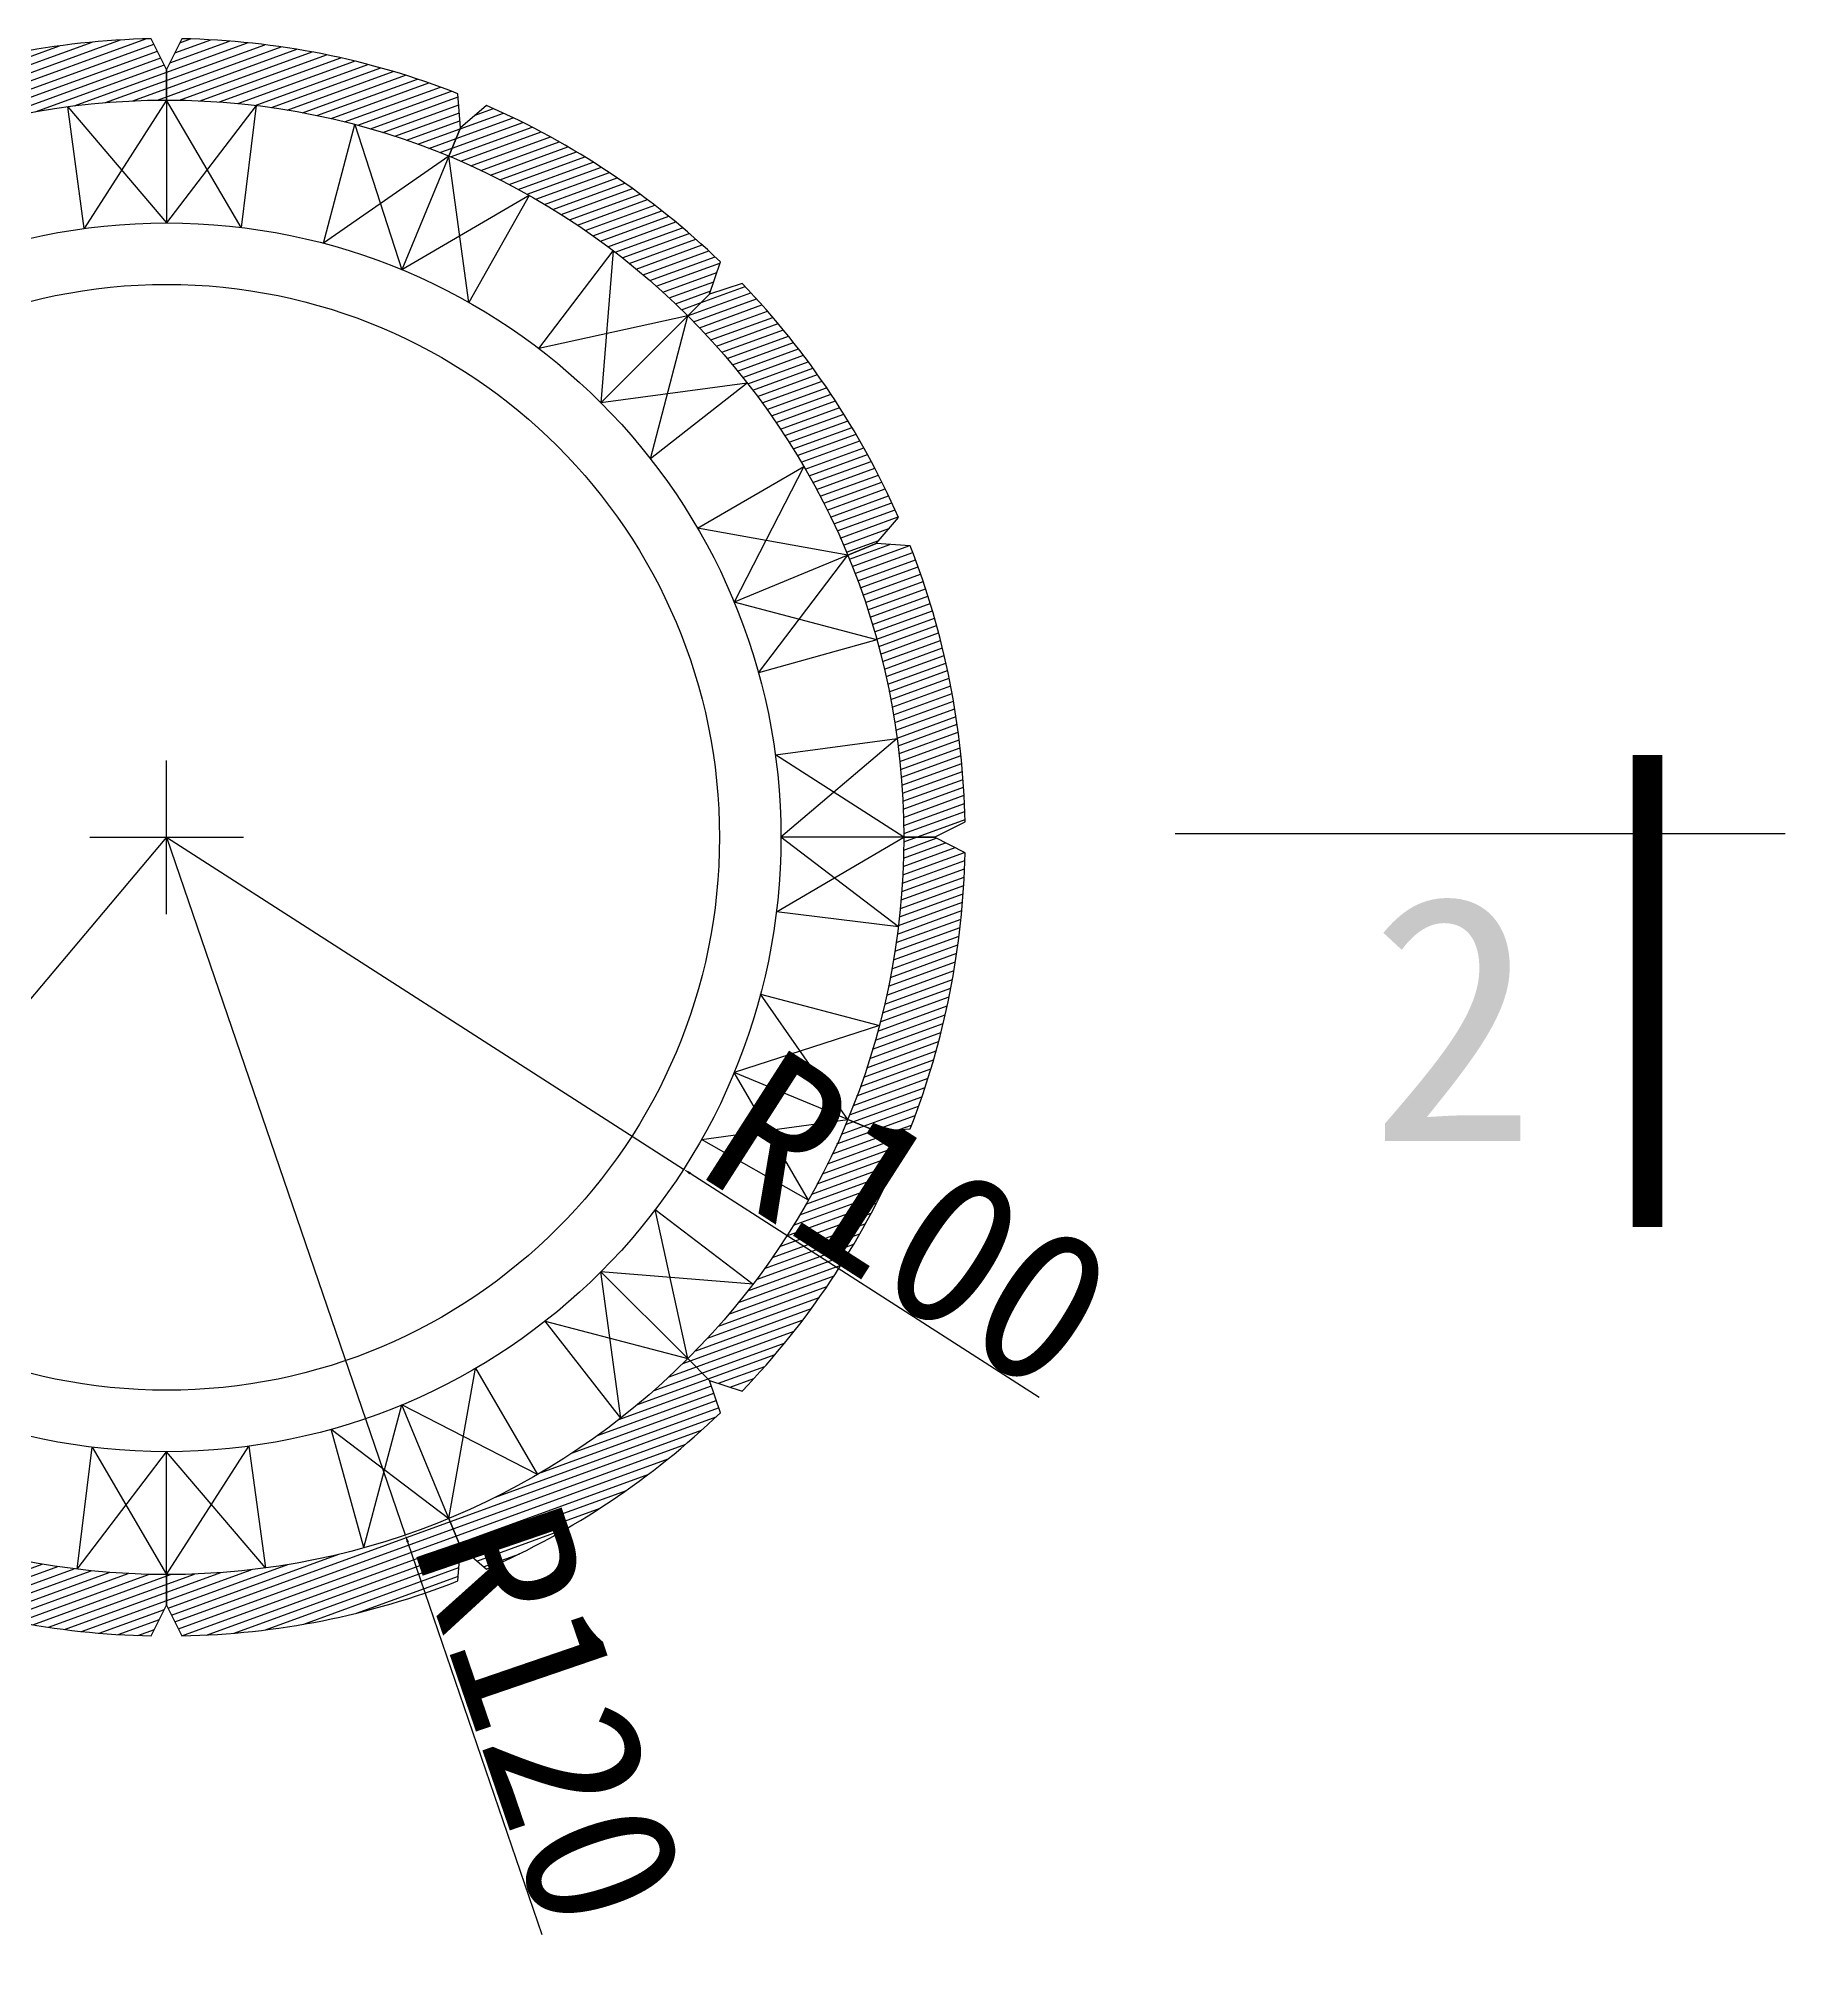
# Model space of a CAD drawing. Extents: x -6004 to -783, y 4539 to 8367.
# Drawn here: x -2501 to -1932, y 7656 to 8287 of the extents above; entities that cross this region are included whole.
import ezdxf

# ---------------------------------------------------------------- set-up
doc = ezdxf.new("R2010")
doc.units = 0
doc.layers.get('0').update_dxf_attribs({"linetype": 'CONTINUOUS'})
doc.layers.get('DEFPOINTS').update_dxf_attribs({"linetype": 'CONTINUOUS'})
for name, color, linetype in [('LAYER2', 7, 'CONTINUOUS'), ('LAYER6', 8, 'CONTINUOUS'), ('地面', 251, 'CONTINUOUS')]:
    doc.layers.add(name, color=color, linetype=linetype)
doc.styles.add('01', font='SIMHEI.TTF')
doc.styles.get("Standard").update_dxf_attribs({"font": '', "height": 50})
doc.styles.get('STANDARD').set_extended_font_data('KaiTi_GB2312')
doc.dimstyles.new('ISO-25', dxfattribs={"dimtxt": 2.5, "dimasz": 2.5, "dimexe": 10, "dimexo": 40, "dimtad": 1, "dimtxsty": 'STANDARD', "dimcen": 2.5, "dimazin": 3, "dimtfac": 1, "dimtmove": 0, "dimatfit": 3})
pattern_1 = [(20, (-141219.8092, -5767.377), (-0.85505036, 2.34923155), [])]

# ---------------------------------------------------------------- blocks, each defined once
blk = doc.blocks.new('*D104')
at = {"color": 0}
for p, q in [((-2459.11, 8026.94), (-2290.8, 7918.9)), ((-2175, 7844.57), (-2288.69, 7917.55))]:
    blk.add_line(p, q, dxfattribs=at)
blk.add_solid([(-2288.47, 7917.9), (-2288.92, 7917.2), (-2290.8, 7918.9)], dxfattribs=at)
at = {"layer": 'DEFPOINTS', "color": 0}
for p in [(-2459.11, 8026.94), (-2290.8, 7918.9)]:
    blk.add_point(p, dxfattribs=at)
at = {"color": 0, "insert": (-2216.95, 7901.95), "char_height": 50, "attachment_point": 5, "rotation": 327.30449}
blk.add_mtext('R100', dxfattribs=at)
blk = doc.blocks.new('*D105')
at = {"color": 0}
for p, q in [((-2459.11, 8026.94), (-2381.4, 7799.86)), ((-2336.85, 7669.68), (-2380.59, 7797.5))]:
    blk.add_line(p, q, dxfattribs=at)
blk.add_solid([(-2380.2, 7797.63), (-2380.98, 7797.36), (-2381.4, 7799.86)], dxfattribs=at)
at = {"layer": 'DEFPOINTS', "color": 0}
for p in [(-2459.11, 8026.94), (-2381.4, 7799.86)]:
    blk.add_point(p, dxfattribs=at)
at = {"color": 0, "insert": (-2334.07, 7740.7), "char_height": 50, "attachment_point": 5, "rotation": 288.89224}
blk.add_mtext('R120', dxfattribs=at)
blk = doc.blocks.new('*D106')
at = {"color": 0}
for p, q in [((-2459.11, 8026.94), (-2626.69, 7828.15)), ((-2715.38, 7722.94), (-2628.3, 7826.23))]:
    blk.add_line(p, q, dxfattribs=at)
blk.add_solid([(-2628.62, 7826.5), (-2627.98, 7825.97), (-2626.69, 7828.15)], dxfattribs=at)
at = {"layer": 'DEFPOINTS', "color": 0}
for p in [(-2459.11, 8026.94), (-2626.69, 7828.15)]:
    blk.add_point(p, dxfattribs=at)
at = {"color": 0, "insert": (-2692.24, 7790.15), "char_height": 50, "attachment_point": 5, "rotation": 49.86934}
blk.add_mtext('R130', dxfattribs=at)

msp = doc.modelspace()

# ---------------------------------------------------------------- hatches: boundary and pattern name
at = {"layer": 'LAYER6', "ltscale": 10}
h = msp.add_hatch(dxfattribs=at)
h.set_pattern_fill('ANSI31', color=256, scale=20, angle=335, style=0)
h.set_pattern_definition(pattern_1)
h.paths.add_polyline_path([(-2271.759, 8207.214), (-2282.332, 8203.713), (-2289.403, 8196.641, -0.0984914), (-2237.378, 8118.78), (-2228.139, 8122.607), (-2220.858, 8131.035, 0.088791)])
h.paths.add_polyline_path([(-2219.109, 8026.936), (-2209.109, 8026.936), (-2199.157, 8031.936, 0.088791), (-2217.031, 8121.796), (-2228.139, 8122.607), (-2237.378, 8118.78, -0.0984914)])
h.paths.add_polyline_path([(-2237.378, 7935.092), (-2228.139, 7931.265), (-2217.031, 7932.076, 0.088791), (-2199.157, 8021.936), (-2209.109, 8026.936), (-2219.109, 8026.936, -0.0984914)])
h.paths.add_polyline_path([(-2220.858, 7922.837), (-2228.139, 7931.265), (-2237.378, 7935.092, -0.0984914), (-2289.403, 7857.23), (-2282.332, 7850.159), (-2271.759, 7846.658, 0.088791)])
h.paths.add_polyline_path([(-2367.265, 7805.205), (-2363.438, 7795.966), (-2355.01, 7788.685, 0.088791), (-2278.83, 7839.587), (-2282.332, 7850.159), (-2289.403, 7857.23, -0.0984914)])
h.paths.add_polyline_path([(-2364.249, 7784.858), (-2363.438, 7795.966), (-2367.265, 7805.205, -0.0984914), (-2459.109, 7786.936), (-2459.109, 7776.936), (-2454.109, 7766.984, 0.088791)])
h.paths.add_polyline_path([(-2550.953, 7805.205), (-2554.78, 7795.966), (-2553.969, 7784.858, 0.088791), (-2464.109, 7766.984), (-2459.109, 7776.936), (-2459.109, 7786.936, -0.0984914)])
h.paths.add_polyline_path([(-2628.814, 7857.23), (-2635.885, 7850.159), (-2639.387, 7839.587, 0.088791), (-2563.207, 7788.685), (-2554.78, 7795.966), (-2550.953, 7805.205, -0.0984914)])
h.paths.add_polyline_path([(-2680.84, 7935.092), (-2690.079, 7931.265), (-2697.36, 7922.837, 0.088791), (-2646.458, 7846.658), (-2635.885, 7850.159), (-2628.814, 7857.23, -0.0984914)])
h.paths.add_polyline_path([(-2699.109, 8026.936), (-2709.109, 8026.936), (-2719.061, 8021.936, 0.088791), (-2701.186, 7932.076), (-2690.079, 7931.265), (-2680.84, 7935.092, -0.0984914)])
h.paths.add_polyline_path([(-2680.84, 8118.78), (-2690.079, 8122.607), (-2701.186, 8121.796, 0.088791), (-2719.061, 8031.936), (-2709.109, 8026.936), (-2699.109, 8026.936, -0.0984914)])
h.paths.add_polyline_path([(-2697.36, 8131.035), (-2690.079, 8122.607), (-2680.84, 8118.78, -0.0984914), (-2628.814, 8196.641), (-2635.885, 8203.713), (-2646.458, 8207.214, 0.088791)])
h.paths.add_polyline_path([(-2550.953, 8248.667), (-2554.78, 8257.906), (-2563.207, 8265.187, 0.088791), (-2639.387, 8214.285), (-2635.885, 8203.713), (-2628.814, 8196.641, -0.0984914)])
h.paths.add_polyline_path([(-2459.109, 8266.936), (-2459.109, 8276.936), (-2464.109, 8286.888, 0.088791), (-2553.969, 8269.014), (-2554.78, 8257.906), (-2550.953, 8248.667, -0.0984914)])
h.paths.add_polyline_path([(-2367.265, 8248.667), (-2363.438, 8257.906), (-2364.249, 8269.014, 0.088791), (-2454.109, 8286.888), (-2459.109, 8276.936), (-2459.109, 8266.936, -0.0984914)])
h = msp.add_hatch(dxfattribs=at)
h.set_pattern_fill('ANSI31', color=256, scale=20, angle=335, style=0)
h.set_pattern_definition(pattern_1)
h.paths.add_polyline_path([(-2289.403, 8196.641), (-2282.332, 8203.713), (-2278.83, 8214.285, 0.088791), (-2355.01, 8265.187), (-2363.438, 8257.906), (-2367.265, 8248.667, -0.0984914)])

# ---------------------------------------------------------------- linework, layer by layer
at = {"color": 112, "ltscale": 10}
for p, q in [((-2459.109, 8276.936), (-2459.109, 8266.936)), ((-2459.109, 8266.936), (-2459.109, 8276.936)), ((-2363.438, 8257.906), (-2367.265, 8248.667)), ((-2367.265, 8248.667), (-2363.438, 8257.906)), ((-2282.332, 8203.713), (-2289.403, 8196.641)), ((-2289.403, 8196.641), (-2282.332, 8203.713)), ((-2228.139, 8122.607), (-2237.378, 8118.78)), ((-2237.378, 8118.78), (-2228.139, 8122.607)), ((-2209.109, 8026.936), (-2219.109, 8026.936)), ((-2219.109, 8026.936), (-2209.109, 8026.936)), ((-2228.139, 7931.265), (-2237.378, 7935.092)), ((-2237.378, 7935.092), (-2228.139, 7931.265)), ((-2282.332, 7850.159), (-2289.403, 7857.23)), ((-2289.403, 7857.23), (-2282.332, 7850.159)), ((-2363.438, 7795.966), (-2367.265, 7805.205)), ((-2367.265, 7805.205), (-2363.438, 7795.966)), ((-2459.109, 7776.936), (-2459.109, 7786.936)), ((-2459.109, 7786.936), (-2459.109, 7776.936))]:
    msp.add_line(p, q, dxfattribs=at)
at = {"color": 3, "ltscale": 10}
for p, q in [((-2459.109, 8001.936), (-2459.109, 8051.936)), ((-2484.109, 8026.936), (-2434.109, 8026.936))]:
    msp.add_line(p, q, dxfattribs=at)
at = {"layer": 'LAYER2', "ltscale": 10}
for p, q in [((-2459.109, 8276.936), (-2464.109, 8286.888)), ((-2454.109, 8286.888), (-2459.109, 8276.936)), ((-2363.438, 8257.906), (-2364.249, 8269.014)), ((-2355.01, 8265.187), (-2363.438, 8257.906)), ((-2282.332, 8203.713), (-2278.83, 8214.285)), ((-2271.759, 8207.214), (-2282.332, 8203.713)), ((-2228.139, 8122.607), (-2220.858, 8131.035)), ((-2217.031, 8121.796), (-2228.139, 8122.607)), ((-2209.109, 8026.936), (-2199.157, 8031.936)), ((-2199.157, 8021.936), (-2209.109, 8026.936)), ((-2228.139, 7931.265), (-2217.031, 7932.076)), ((-2220.858, 7922.837), (-2228.139, 7931.265)), ((-2278.83, 7839.587), (-2282.332, 7850.159)), ((-2282.332, 7850.159), (-2271.759, 7846.658)), ((-2364.249, 7784.858), (-2363.438, 7795.966)), ((-2363.438, 7795.966), (-2355.01, 7788.685)), ((-2464.109, 7766.984), (-2459.109, 7776.936)), ((-2459.109, 7776.936), (-2454.109, 7766.984))]:
    msp.add_line(p, q, dxfattribs=at)
for radius in [240, 200]:
    msp.add_circle((-2459.109, 8026.936), radius, dxfattribs=at)
for start, end in [(91.10191, 111.39809), (68.60191, 88.89809), (46.10191, 66.39809), (23.60191, 43.89809), (1.10191, 21.39809), (338.60191, 358.89809), (316.10191, 336.39809), (293.60191, 313.89809), (248.60191, 268.89809), (271.10191, 291.39809)]:
    msp.add_arc((-2459.109, 8026.936), 260, start, end, dxfattribs=at)
at = {"layer": 'LAYER6', "ltscale": 10}
for p, q in [((-2459.109, 8266.936), (-2485.917, 8225.131)), ((-2459.109, 8266.936), (-2459.109, 8226.936)), ((-2434.836, 8225.458), (-2459.109, 8266.936)), ((-2459.109, 8266.936), (-2459.109, 8226.936)), ((-2485.917, 8225.131), (-2491.279, 8264.77)), ((-2491.279, 8264.77), (-2459.109, 8226.936)), ((-2429.982, 8265.162), (-2459.109, 8226.936)), ((-2429.982, 8265.162), (-2434.836, 8225.458)), ((-2408.031, 8220.303), (-2397.815, 8258.977)), ((-2397.815, 8258.977), (-2382.572, 8211.712)), ((-2367.265, 8248.667), (-2408.031, 8220.303)), ((-2367.265, 8248.667), (-2382.572, 8211.712)), ((-2367.265, 8248.667), (-2382.572, 8211.712)), ((-2360.713, 8201.057), (-2367.265, 8248.667)), ((-2341.034, 8235.881), (-2382.572, 8211.712)), ((-2341.034, 8235.881), (-2360.713, 8201.057)), ((-2337.92, 8186.037), (-2313.682, 8217.858)), ((-2313.682, 8217.858), (-2317.687, 8168.357)), ((-2289.403, 8196.641), (-2337.92, 8186.037)), ((-2289.403, 8196.641), (-2317.687, 8168.357)), ((-2289.403, 8196.641), (-2317.687, 8168.357)), ((-2301.569, 8150.149), (-2289.403, 8196.641)), ((-2270.062, 8174.791), (-2317.687, 8168.357)), ((-2270.062, 8174.791), (-2301.569, 8150.149)), ((-2286.259, 8127.55), (-2251.69, 8147.672)), ((-2251.69, 8147.672), (-2274.333, 8103.473)), ((-2237.378, 8118.78), (-2286.259, 8127.55)), ((-2237.378, 8118.78), (-2274.333, 8103.473)), ((-2237.378, 8118.78), (-2274.333, 8103.473)), ((-2266.41, 8080.482), (-2237.378, 8118.78)), ((-2227.87, 8091.191), (-2274.333, 8103.473)), ((-2227.87, 8091.191), (-2266.41, 8080.482)), ((-2260.914, 8053.744), (-2221.275, 8059.106)), ((-2221.275, 8059.106), (-2259.109, 8026.936)), ((-2219.109, 8026.936), (-2260.914, 8053.744)), ((-2260.587, 8002.663), (-2219.109, 8026.936)), ((-2219.109, 8026.936), (-2259.109, 8026.936)), ((-2219.109, 8026.936), (-2259.109, 8026.936)), ((-2220.883, 7997.809), (-2259.109, 8026.936)), ((-2220.883, 7997.809), (-2260.587, 8002.663)), ((-2237.378, 7935.092), (-2265.741, 7975.858)), ((-2265.741, 7975.858), (-2227.068, 7965.642)), ((-2227.068, 7965.642), (-2274.333, 7950.399)), ((-2250.163, 7908.861), (-2274.333, 7950.399)), ((-2237.378, 7935.092), (-2274.333, 7950.399)), ((-2237.378, 7935.092), (-2274.333, 7950.399)), ((-2284.987, 7928.54), (-2237.378, 7935.092)), ((-2250.163, 7908.861), (-2284.987, 7928.54)), ((-2289.403, 7857.23), (-2300.007, 7905.747)), ((-2300.007, 7905.747), (-2268.187, 7881.51)), ((-2289.403, 7857.23), (-2317.687, 7885.515)), ((-2311.253, 7837.889), (-2317.687, 7885.515)), ((-2289.403, 7857.23), (-2317.687, 7885.515)), ((-2268.187, 7881.51), (-2317.687, 7885.515)), ((-2311.253, 7837.889), (-2335.896, 7869.397)), ((-2335.896, 7869.397), (-2289.403, 7857.23)), ((-2367.265, 7805.205), (-2358.495, 7854.087)), ((-2358.495, 7854.087), (-2338.372, 7819.517)), ((-2394.854, 7795.697), (-2382.572, 7842.16)), ((-2367.265, 7805.205), (-2382.572, 7842.16)), ((-2367.265, 7805.205), (-2382.572, 7842.16)), ((-2338.372, 7819.517), (-2382.572, 7842.16)), ((-2394.854, 7795.697), (-2405.563, 7834.237)), ((-2405.563, 7834.237), (-2367.265, 7805.205)), ((-2488.236, 7788.71), (-2483.381, 7828.414)), ((-2488.236, 7788.71), (-2459.109, 7826.936)), ((-2483.381, 7828.414), (-2459.109, 7786.936)), ((-2459.109, 7786.936), (-2432.3, 7828.741)), ((-2459.109, 7786.936), (-2459.109, 7826.936)), ((-2459.109, 7786.936), (-2459.109, 7826.936)), ((-2426.938, 7789.102), (-2459.109, 7826.936)), ((-2432.3, 7828.741), (-2426.938, 7789.102))]:
    msp.add_line(p, q, dxfattribs=at)
msp.add_circle((-2459.109, 8026.936), 180, dxfattribs=at)
at = {"layer": '地面', "color": 112}
msp.add_line((-1932.137, 8028.119), (-2130.714, 8028.119), dxfattribs=at)
at = {"layer": '地面', "color": 112, "const_width": 9.6}
msp.add_lwpolyline([(-1976.977, 7900.095), (-1976.977, 8053.723)], dxfattribs=at)

# ---------------------------------------------------------------- texts
at = {"layer": '地面', "color": 112, "insert": (-2067.537, 8008.037), "char_height": 80, "width": 3460.9827, "attachment_point": 1, "style": '01'}
msp.add_mtext('2', dxfattribs=at)

# ---------------------------------------------------------------- dimensions: what is measured, and where the dimension line sits
at = {"ltscale": 10}
for mpoint, text, picture, middle in [((-2626.687, 7828.146), 'R130', '*D106', (-2692.235, 7790.147)), ((-2290.798, 7918.901), 'R100', '*D104', (-2216.953, 7901.951)), ((-2381.399, 7799.865), 'R120', '*D105', (-2334.068, 7740.702))]:
    dim = msp.add_radius_dim(center=(-2459.109, 8026.936), mpoint=mpoint, text=text, dimstyle='ISO-25', dxfattribs=at)
    dim.commit()
    dim.dimension.update_dxf_attribs({"geometry": picture, "text_midpoint": middle})

doc.saveas('drawing.dxf')
